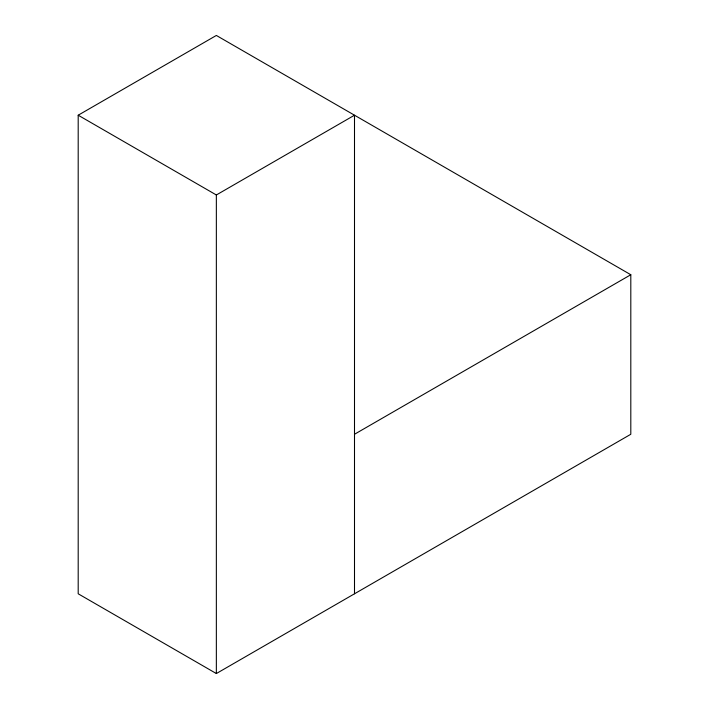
<?xml version="1.0" encoding="UTF-8"?>
<svg xmlns="http://www.w3.org/2000/svg" width="709" height="709" viewBox="0 0 709 709"><rect width="100%" height="100%" fill="white"/><g stroke="black" fill="none" stroke-linecap="round" stroke-linejoin="round"><path stroke-width="1.06" d="M78.194 115.212L216.351 35.45L630.806 274.738L630.806 434.262L216.351 673.55L78.194 593.788L78.194 115.212L216.351 194.975L354.5 115.212L354.5 593.788M354.5 434.262L630.806 274.738M216.351 194.975L216.351 673.541"/></g></svg>
